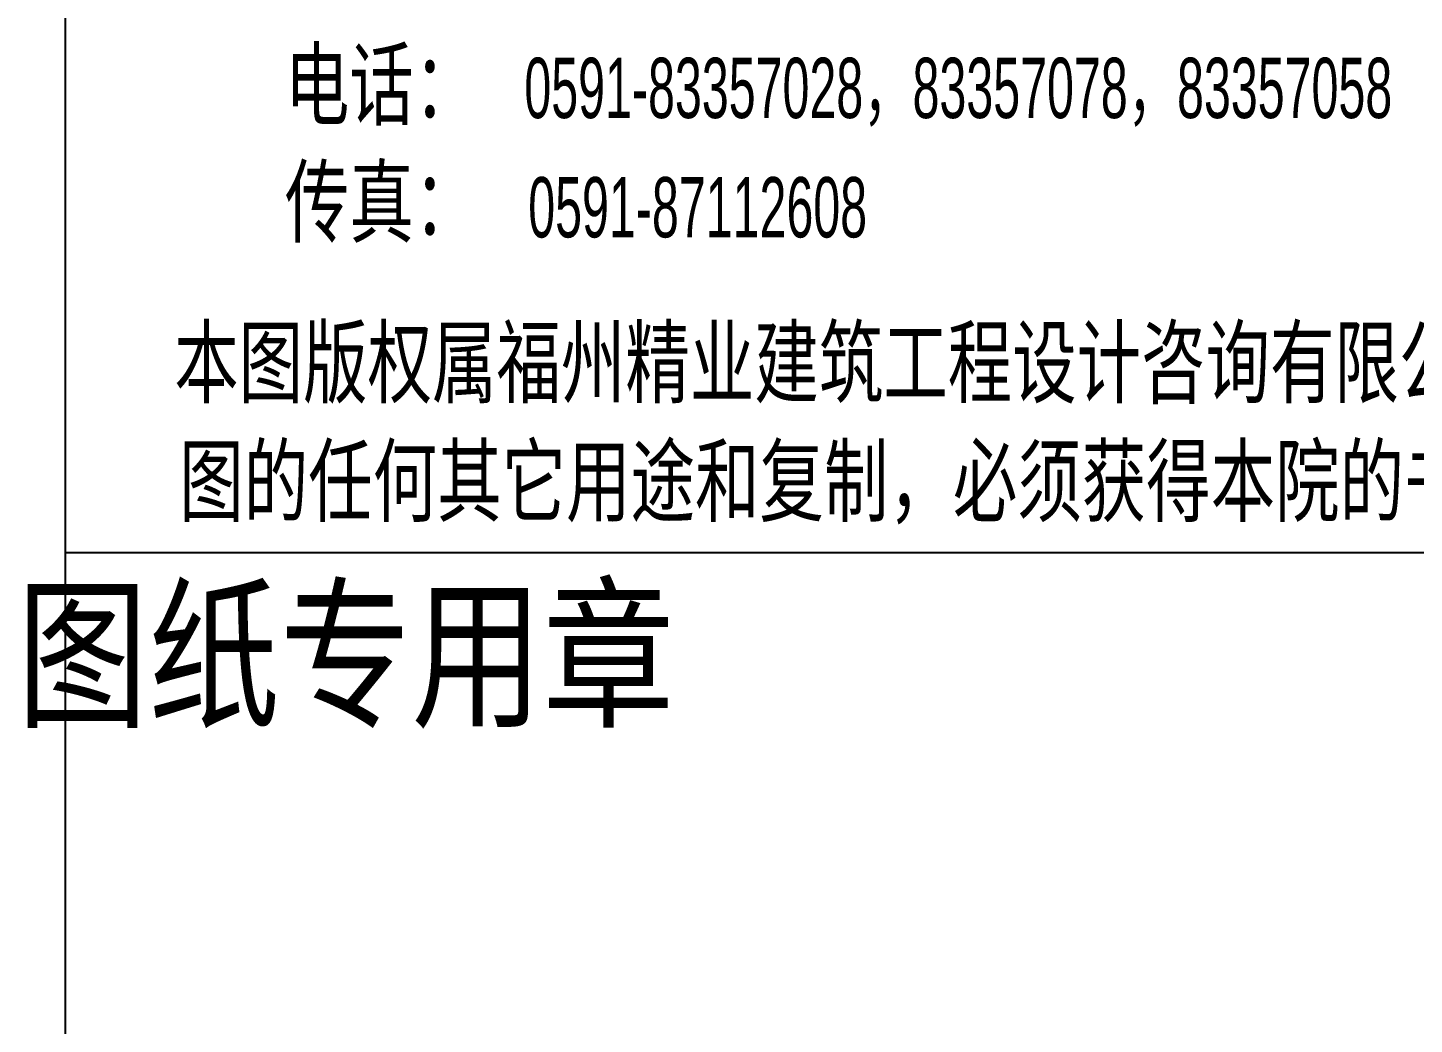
# Model space of a CAD drawing. Extents: x 628064 to 789462, y -248497 to 145317.
# Drawn here: x 733850 to 739600, y -121326 to -117194 of the extents above; entities that cross this region are included whole.
import ezdxf
from ezdxf.enums import TextEntityAlignment as Align

# ---------------------------------------------------------------- set-up
doc = ezdxf.new("R2010")
doc.units = 0
doc.header["$LTSCALE"] = 100
for name, color, linetype in [('PUB_TITLE', 4, 'Continuous'), ('tk', 7, 'Continuous'), ('tk图框', 7, 'Continuous')]:
    doc.layers.add(name, color=color, linetype=linetype)
doc.styles.add('hztxt2', font='hztxt2')
doc.styles.add('tk', font='tk')

# ---------------------------------------------------------------- blocks, each defined once
blk = doc.blocks.new('A$C00BC0004')
at = {"layer": 'tk图框', "color": 2, "style": 'tk'}
for s, height, width, p in [('电话：', 280, 0.7, (-5688.6, -3523.1)), ('0591-83357028，83357078，83357058', 250, 0.6, (-3296.7, -3559)), ('传真：', 280, 0.7, (-5688.6, -4008.6)), ('0591-87112608', 250, 0.6, (-4377.6, -4037.2))]:
    blk.add_text(s, height=height, dxfattribs=dict(at, width=width)).set_placement(p, align=Align.MIDDLE)
at = {"layer": 'tk图框', "color": 2, "style": 'hztxt2', "width": 0.7}
for s, p in [('本图版权属福州精业建筑工程设计咨询有限公司所有，除本工程外对本', (-6548.7, -4819.7)), ('图的任何其它用途和复制，必须获得本院的书面许可。', (-6527.3, -5311.9))]:
    blk.add_text(s, height=280, dxfattribs=at).set_placement(p)

msp = doc.modelspace()

# ---------------------------------------------------------------- linework, layer by layer
at = {"layer": 'PUB_TITLE'}
msp.add_line((734005.8, -119369.4), (741005.8, -119369.4), dxfattribs=at)
at = {"layer": 'tk'}
msp.add_line((734005.8, -171301.2), (734005.8, -113901.2), dxfattribs=at)

# ---------------------------------------------------------------- block references
at = {"layer": 'tk图框'}
msp.add_blockref('A$C00BC0004', (741005.8, -113901.2), dxfattribs=at)

# ---------------------------------------------------------------- texts
at = {"layer": 'PUB_TITLE', "style": 'hztxt2', "width": 0.8}
msp.add_text('图纸专用章', height=500, dxfattribs=at).set_placement((735167.8, -119780.6), align=Align.MIDDLE)

doc.saveas('drawing.dxf')
